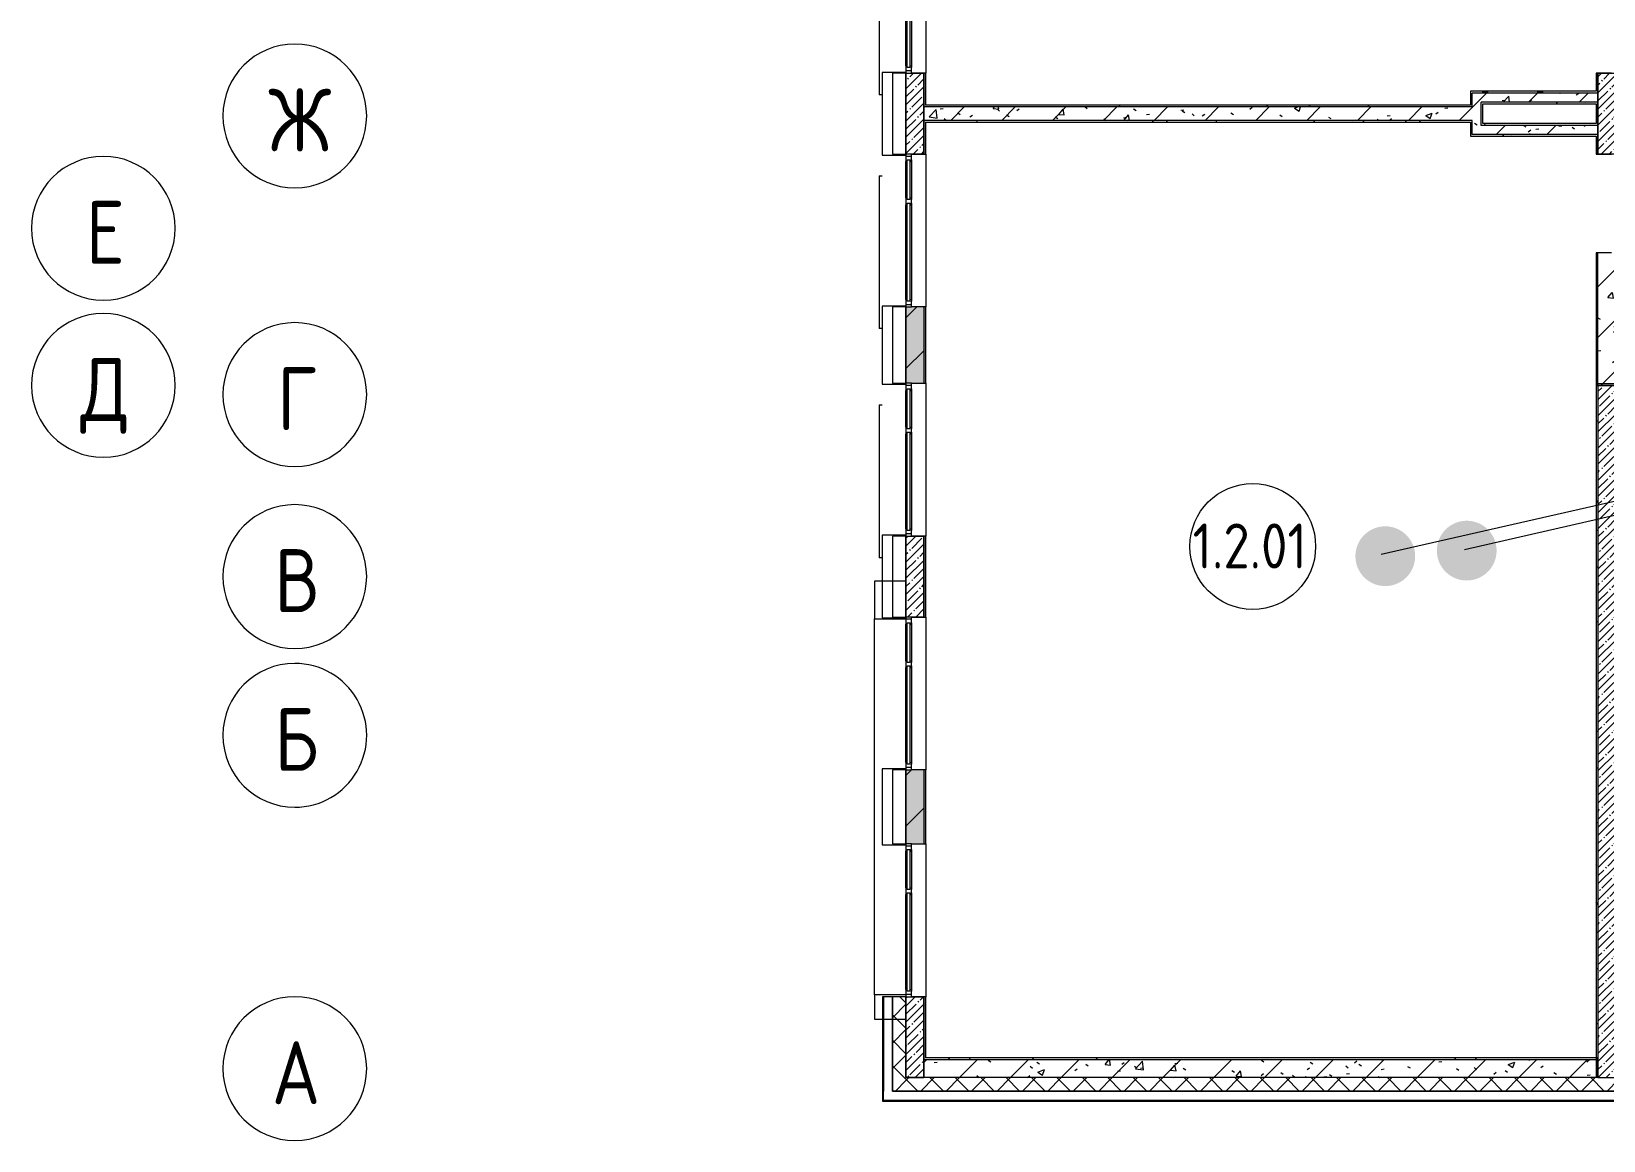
# Model space of a CAD drawing. Header units: millimetres. Extents: x -500089 to 1469082, y -290736 to 166440.
# Drawn here: x 1102822 to 1120316, y -74670 to -62330 of the extents above; entities that cross this region are included whole.
import ezdxf

# ---------------------------------------------------------------- set-up
doc = ezdxf.new("R2010")
doc.units = ezdxf.units.MM
for name, color, linetype, lineweight in [('_ Окна', 7, 'Continuous', 0), ('Витраж', 7, 'Continuous', 0), ('Марки помещений', 7, 'Continuous', 0), ('Несущие колонны', 7, 'Continuous', 0), ('Обобщенные модели', 7, 'Continuous', 0), ('Окна', 7, 'Continuous', 0), ('Оси', 7, 'Continuous', 0), ('Панели витража', 7, 'Continuous', 0), ('Стены наружные', 7, 'Continuous', 0), ('Стены несущие', 7, 'Continuous', 0), ('Стены отделка', 7, 'Continuous', 0), ('Стены штриховка', 7, 'Continuous', 0), ('экспертиза ДУ', 1, 'Continuous', 0), ('экспертиза ДУ пояснения', 6, 'Continuous', 0)]:
    doc.layers.add(name, color=color, linetype=linetype, lineweight=lineweight)
doc.styles.add('GOST Common', font='', dxfattribs={"height": 250})
doc.styles.add('GOST Common_1', font='', dxfattribs={"width": 0.9, "height": 700})
doc.styles.get('GOST Common').set_extended_font_data('GOST Common')
doc.styles.get('GOST Common_1').set_extended_font_data('GOST Common')
pattern_1 = [(0, (1111853.59, -73570.49), (812.8, 203.2), [67.056, -542.544, 67.056, -542.544, -3251.2]), (0, (1111853.59, -73570.49), (812.8, 203.2), [-1219.2, 67.056, -1152.144, 67.056, -542.544, -1422.4]), (0, (1111853.59, -73570.49), (812.8, 203.2), [-3048, 67.056, -339.344, 67.056, -948.944]), (120, (1112158.39, -73468.89), (-582.3764, 602.3054), [67.056, -542.544, 67.056, -542.544, -3251.2]), (120, (1112158.39, -73468.89), (-582.3764, 602.3054), [-1219.2, 67.056, -1152.144, 67.056, -542.544, -1422.4]), (120, (1112158.39, -73468.89), (-582.3764, 602.3054), [-3048, 67.056, -339.344, 67.056, -948.944]), (240, (1112259.99, -73062.49), (-230.4236, -805.5054), [67.056, -542.544, 67.056, -542.544, -3251.2]), (240, (1112259.99, -73062.49), (-230.4236, -805.5054), [-1219.2, 67.056, -1152.144, 67.056, -542.544, -1422.4]), (240, (1112259.99, -73062.49), (-230.4236, -805.5054), [-3048, 67.056, -339.344, 67.056, -948.944])]
pattern_2 = [(45, (1111853.6, -73570.5), (-282.843, 282.843), [])]
pattern_3 = [(50, (1111853.6, -73570.5), (728.737, -63.756), [76.2, -838.2]), (355, (1111853.6, -73570.5), (-140.972, 764.228), [60.96, -670.56]), (100.451, (1111914.3, -73575.8), (587.77, 700.467), [64.76, -712.36]), (46.184, (1111853.6, -73367.3), (1084.316, -168.17), [114.3, -1257.3]), (96.636, (1111943.9, -73381.3), (949.61, 989.71), [97.14, -1068.54]), (351.184, (1111853.6, -73367.3), (949.62, 989.7), [91.44, -1005.84]), (21, (1111955.2, -73418.1), (606.458, -409.06), [76.2, -838.2]), (326, (1111955.2, -73418.1), (247.208, 736.753), [60.96, -670.56]), (71.451, (1112005.7, -73452.2), (853.668, 327.685), [64.76, -712.36]), (37.5, (1111853.59, -73570.5), (12.3547, 338.22), [33.528, -628.904, 33.528, -647.192, -673.1]), (37.5, (1111853.59, -73570.5), (12.3547, 338.22), [-1343.152, 33.528, -639.572]), (7.5, (1111853.6, -73570.5), (267.279, 400.722), [33.528, -354.584, 33.528, -613.664, -256.54]), (7.5, (1111853.6, -73570.5), (267.279, 400.722), [-1035.304, 33.528, -223.012]), (327.5, (1111627.02, -73570.5), (542.3633, -22.9153), [33.528, -220.472, 33.528, -758.952, -1051.56]), (327.5, (1111627.02, -73570.5), (542.3633, -22.9153), [-1046.48, 33.528, -1018.032]), (317.5, (1111525.4, -73570.5), (592.517, 101.707), [33.528, -296.672, 33.528, -492.76, -746.76]), (317.5, (1111525.4, -73570.5), (592.517, 101.707), [-856.488, 33.528, -713.232])]
pattern_4 = [(45, (1111853.59, -73570.49), (-141.42136, 141.42136), []), (135, (1111853.59, -73570.49), (-141.42136, -141.42136), [])]

# ---------------------------------------------------------------- blocks, each defined once
blk = doc.blocks.new('Системная панель - RANDOM Навесная панель фасада Цвет Желтый-2976137-З Этаж 01')
at = {"layer": 'Панели витража', "lineweight": 18}
for p, q in [((422.5, 264), (-422.5, 264)), ((-422.5, 264), (-422.5, 0)), ((422.5, 0), (422.5, 264)), ((-412.5, 0), (412.5, 0))]:
    blk.add_line(p, q, dxfattribs=at)
blk = doc.blocks.new('Системная панель - RANDOM Навесная панель фасада Цвет Красный-2976141-З Этаж 01')
at = {"layer": 'Панели витража', "lineweight": 18}
for p, q in [((460, 264), (-460, 264)), ((-460, 264), (-460, 0)), ((460, 0), (460, 264))]:
    blk.add_line(p, q, dxfattribs=at)
blk = doc.blocks.new('Системная панель - RANDOM Навесная панель фасада Цвет СероГолубой-2976142-З Этаж 01')
at = {"layer": 'Панели витража', "lineweight": 18}
for p, q in [((435, 264), (-435, 264)), ((-435, 264), (-435, 0)), ((435, 0), (435, 264)), ((-425, 0), (425, 0))]:
    blk.add_line(p, q, dxfattribs=at)
blk = doc.blocks.new('Системная панель - RANDOM Навесная панель фасада Цвет Фиолетовый-2976143-З Этаж 01')
at = {"layer": 'Панели витража', "lineweight": 18}
for p, q in [((460, 264), (-460, 264)), ((-460, 264), (-460, 0)), ((460, 0), (460, 264))]:
    blk.add_line(p, q, dxfattribs=at)
blk = doc.blocks.new('Наличник окна - Наличник окна Желтый-2946088-З Этаж 01')
at = {"layer": 'Обобщенные модели', "lineweight": 18}
for p, q in [((350, 5125), (350, 4705)), ((700, 5125), (350, 5125)), ((350, 4705), (700, 4705)), ((350, 520), (350, 250)), ((700, 520), (350, 520)), ((350, 250), (700, 250))]:
    blk.add_line(p, q, dxfattribs=at)
at = {"layer": 'Обобщенные модели'}
blk.add_line((350, 520), (350, 4705), dxfattribs=at)
blk = doc.blocks.new('Прямоугольный импост - 30х300 мм _Отлив_ Белый-2976732-З Этаж 01')
at = {"layer": 'Витраж'}
for p, q in [((18240, -700), (18240, -664)), ((19940, -664), (19940, -700)), ((18240, -700), (19940, -700))]:
    blk.add_line(p, q, dxfattribs=at)
blk = doc.blocks.new('АР_СОШ_Верзилово_Фасады_rvt-2-З Этаж 01')
at = {"layer": 'Стены отделка', "lineweight": 9}
for p, q in [((450, 500), (437, 500)), ((437, 500), (437, -550)), ((550, 500), (450, 500)), ((550, -550), (550, 500)), ((437, -550), (437, -650)), ((437, -650), (437, -662)), ((437, -662), (8625, -662)), ((8625, -550), (550, -550))]:
    blk.add_line(p, q, dxfattribs=at)
at = {"layer": 'Стены штриховка'}
for p, q in [((450, 500), (450, -550)), ((450, -650), (450, -550)), ((450, -650), (8625, -650))]:
    blk.add_line(p, q, dxfattribs=at)
at = {"lineweight": 9}
for name, p, rotation in [('Прямоугольный импост - 30х300 мм _Отлив_ Белый-2976732-З Этаж 01', (1100, 30475), 270.0000000000001), ('Системная панель - RANDOM Навесная панель фасада Цвет Красный-2976141-З Этаж 01', (700, 10325), 89.99999999999991), ('Прямоугольный импост - 30х300 мм _Отлив_ Белый-2976732-З Этаж 01', (1100, 27875), 270.0000000000001), ('Системная панель - RANDOM Навесная панель фасада Цвет СероГолубой-2976142-З Этаж 01', (700, 7750), 89.99999999999991), ('Прямоугольный импост - 30х300 мм _Отлив_ Белый-2976732-З Этаж 01', (1100, 25325), 270.0000000000001), ('Системная панель - RANDOM Навесная панель фасада Цвет Фиолетовый-2976143-З Этаж 01', (700, 5175), 89.99999999999991), ('Системная панель - RANDOM Навесная панель фасада Цвет Желтый-2976137-З Этаж 01', (700, 2613), 89.99999999999991)]:
    blk.add_blockref(name, p, dxfattribs=dict(at, rotation=rotation))
blk.add_blockref('Наличник окна - Наличник окна Желтый-2946088-З Этаж 01', (0, 0), dxfattribs=at)
blk = doc.blocks.new('ADSK_КолоннаЖБ_Прямоугольная - 200x900 мм-V297-З Этаж 01')
at = {"layer": 'Несущие колонны'}
h = blk.add_hatch(dxfattribs=at)
h.set_pattern_fill('FP_84', color=256, style=0, pattern_type=2)
h.set_pattern_definition([(315, (-10325, 800), (89.8026, 89.8026), []), (315, (-10325, 710.2), (89.8026, 89.8026), [158.75, -31.75, 13.411, -18.339])])
h.paths.add_polyline_path([(-450, 100), (-450, -100), (450, -100), (450, 100)], flags=0)
at = {"layer": 'Несущие колонны', "lineweight": 18}
for p, q in [((-450, -100), (-450, 100)), ((-450, 100), (450, 100)), ((450, 100), (-450, 100)), ((-450, 40), (-450, -100)), ((450, 100), (450, -100)), ((450, -100), (450, 40)), ((450, -100), (-450, -100)), ((-450, -100), (450, -100))]:
    blk.add_line(p, q, dxfattribs=at)
blk = doc.blocks.new('ADSK_КолоннаЖБ_Прямоугольная - 200x900 мм-V299-З Этаж 01')
at = {"layer": 'Несущие колонны'}
h = blk.add_hatch(dxfattribs=at)
h.set_pattern_fill('FP_86', color=256, style=0, pattern_type=2)
h.set_pattern_definition([(315, (-50, 800), (89.803, 89.803), []), (315, (-50, 710.2), (89.803, 89.803), [158.75, -31.75, 13.411, -18.339])])
h.paths.add_polyline_path([(-450, -100), (450, -100), (450, 100), (-450, 100)], flags=0)
at = {"layer": 'Несущие колонны', "lineweight": 18}
for p, q in [((-450, -100), (-450, 100)), ((-450, 100), (450, 100)), ((450, 100), (-450, 100)), ((-450, 100), (-450, -100)), ((450, 100), (450, -100)), ((450, -100), (450, 40)), ((450, -100), (-450, -100)), ((-450, -100), (450, -100))]:
    blk.add_line(p, q, dxfattribs=at)
blk = doc.blocks.new('ADSK_КолоннаЖБ_Прямоугольная - 200x900 мм-V300-З Этаж 01')
at = {"layer": 'Несущие колонны'}
h = blk.add_hatch(dxfattribs=at)
h.set_pattern_fill('FP_87', color=256, style=0, pattern_type=2)
h.set_pattern_definition([(315, (-5175, 800), (89.8026, 89.8026), []), (315, (-5175, 710.2), (89.8026, 89.8026), [158.75, -31.75, 13.411, -18.339])])
h.paths.add_polyline_path([(-450, 54), (-450, -100), (450, -100), (450, 100), (-450, 100), (-450, 86)], flags=0)
at = {"layer": 'Несущие колонны', "lineweight": 18}
for p, q in [((-450, -100), (-450, 100)), ((-450, 100), (450, 100)), ((450, 100), (-450, 100)), ((-450, 40), (-450, -100)), ((450, 100), (450, -100)), ((450, -100), (450, 40)), ((450, -100), (-450, -100)), ((-450, -100), (450, -100))]:
    blk.add_line(p, q, dxfattribs=at)
blk = doc.blocks.new('ADSK_КолоннаЖБ_Прямоугольная - 200x900 мм-V301-З Этаж 01')
at = {"layer": 'Несущие колонны'}
h = blk.add_hatch(dxfattribs=at)
h.set_pattern_fill('FP_88', color=256, style=0, pattern_type=2)
h.set_pattern_definition([(315, (-10325, 8500), (89.8026, 89.8026), []), (315, (-10325, 8410.2), (89.8026, 89.8026), [158.75, -31.75, 13.411, -18.339])])
h.paths.add_polyline_path([(-450, -50), (-450, -100), (450, -100), (450, 100), (-450, 100)], flags=0)
at = {"layer": 'Несущие колонны', "lineweight": 18}
for p, q in [((-450, -100), (-450, 100)), ((-450, 100), (450, 100)), ((450, 100), (-450, 100)), ((-450, 100), (-450, -50)), ((450, 100), (450, -100)), ((450, -50), (450, 100)), ((450, -100), (-450, -100)), ((-450, -100), (450, -100))]:
    blk.add_line(p, q, dxfattribs=at)
blk = doc.blocks.new('Окно_ПВХ_2Створки - ОП_2000_h_х1700_2ст Серый-3674242-З Этаж 01')
at = {"layer": '_ Окна'}
for p, q in [((-769, 110), (-850, 110)), ((-850, 110), (-850, 50)), ((-850, 50), (-787, 50)), ((-825, 50), (-825, 110)), ((-787, 64), (-787, 96)), ((-787, 96), (-769, 96)), ((-787, 64), (305, 64)), ((-787, 64), (-769, 64)), ((-769, 50), (-787, 50)), ((-769, 96), (-769, 110)), ((-769, 96), (287, 96)), ((-769, 64), (-769, 50)), ((363, 110), (287, 110)), ((287, 110), (287, 96)), ((287, 96), (305, 96)), ((287, 64), (287, 50)), ((305, 64), (287, 64)), ((305, 50), (287, 50)), ((305, 96), (305, 64)), ((305, 50), (345, 50)), ((345, 64), (345, 96)), ((345, 96), (363, 96)), ((345, 64), (787, 64)), ((345, 64), (363, 64)), ((363, 50), (345, 50)), ((363, 96), (363, 110)), ((363, 96), (769, 96)), ((363, 64), (363, 50)), ((769, 110), (769, 96)), ((850, 110), (769, 110)), ((769, 96), (787, 96)), ((769, 64), (769, 50)), ((787, 64), (769, 64)), ((787, 50), (769, 50)), ((787, 96), (787, 64)), ((787, 50), (850, 50)), ((825, 50), (825, 110)), ((850, 50), (850, 110))]:
    blk.add_line(p, q, dxfattribs=at)
at = {"layer": 'Окна'}
for p, q in [((-769, 110), (287, 110)), ((287, 50), (-769, 50)), ((363, 110), (769, 110)), ((769, 50), (363, 50))]:
    blk.add_line(p, q, dxfattribs=at)
blk = doc.blocks.new('Ось сетки - Круг_Ø8 мм-6577-З Этаж 01')
at = {"layer": 'Оси'}
for start, end in [(360, 180), (180, 360)]:
    blk.add_arc((0, 0), 4, start, end, dxfattribs=at)
blk = doc.blocks.new('ASVP_Марка_Помещение_ОдноЗначение - Номер-684784-З Этаж 01')
at = {"layer": 'Марки помещений'}
blk.add_circle((0, 0), 3.5, dxfattribs=at)

msp = doc.modelspace()

# ---------------------------------------------------------------- hatches: boundary and pattern name
at = {"layer": 'Стены штриховка'}
h = msp.add_hatch(dxfattribs=at)
h.set_pattern_fill('FP_32', color=256, style=0, pattern_type=2)
h.set_pattern_definition(pattern_4)
h.paths.add_polyline_path([(1112403.585, -74120.488), (1112553.585, -74120.488), (1112553.585, -73070.488), (1112403.585, -73070.488), (1112403.585, -74070.488)], flags=0)
h.paths.add_polyline_path([(1112553.585, -53020.488), (1112553.585, -52520.488), (1112403.585, -52520.488), (1112403.585, -53020.488), (1112491.821, -53020.488)], flags=0)
h = msp.add_hatch(dxfattribs=at)
h.set_pattern_fill('FP_174', color=256, style=0, pattern_type=2)
h.set_pattern_definition(pattern_1)
h.paths.add_polyline_path([(1112753.585, -73770.488), (1112773.585, -73768.651), (1112773.585, -73070.488), (1112753.585, -73070.488), (1112753.585, -73750.488)], flags=0)
h.paths.add_polyline_path([(1112773.585, -71370.488), (1112773.585, -70545.488), (1112753.585, -70545.488), (1112753.585, -71370.488)], flags=0)
h.paths.add_polyline_path([(1112773.585, -68845.488), (1112773.585, -67945.488), (1112753.585, -67945.488), (1112753.585, -68845.488)], flags=0)
h.paths.add_polyline_path([(1112753.585, -66245.488), (1112773.585, -66245.488), (1112773.585, -65395.488), (1112753.585, -65395.488), (1112753.585, -65640.425)], flags=0)
h.paths.add_polyline_path([(1112773.585, -63695.488), (1112773.585, -63320.488), (1112753.585, -63320.488), (1112753.585, -63695.488)], flags=0)
h.paths.add_polyline_path([(1112753.585, -63170.488), (1112773.585, -63170.488), (1112773.585, -62795.488), (1112753.585, -62795.488), (1112753.585, -63150.488)], flags=0)
h.paths.add_polyline_path([(1112753.585, -61095.488), (1112773.585, -61095.488), (1112773.585, -60270.488), (1112753.585, -60270.488)], flags=0)
h.paths.add_polyline_path([(1112753.585, -58570.488), (1112773.585, -58570.488), (1112773.585, -57670.488), (1112753.585, -57670.488), (1112753.585, -58446.7)], flags=0)
h.paths.add_polyline_path([(1112753.585, -55970.488), (1112773.585, -55970.488), (1112773.585, -55120.488), (1112753.585, -55120.488), (1112753.585, -55569.211)], flags=0)
h.paths.add_polyline_path([(1112753.585, -53420.488), (1112773.585, -53420.488), (1112773.585, -52740.488), (1112753.585, -52740.488)], flags=0)
h = msp.add_hatch(dxfattribs=at)
h.set_pattern_fill('FP_174', color=256, style=0, pattern_type=2)
h.set_pattern_definition(pattern_1)
h.paths.add_polyline_path([(1120253.585, -66270.488), (1120253.585, -64795.488), (1120233.585, -64795.488), (1120233.585, -66250.488)], flags=0)
h.paths.add_polyline_path([(1120253.585, -63695.488), (1120253.585, -63475.488), (1120233.585, -63475.488), (1120233.585, -63695.488)], flags=0)
h.paths.add_polyline_path([(1120253.585, -63375.488), (1120253.585, -63115.488), (1120233.585, -63115.488), (1120233.585, -63375.488)], flags=0)
h.paths.add_polyline_path([(1120233.585, -63015.488), (1120253.585, -63015.488), (1120253.585, -62795.488), (1120233.585, -62795.488), (1120233.585, -62995.488)], flags=0)
h.paths.add_polyline_path([(1120233.585, -61695.488), (1120253.585, -61695.488), (1120253.585, -52740.488), (1120233.585, -52740.488), (1120233.585, -61324.19)], flags=0)
h = msp.add_hatch(dxfattribs=at)
h.set_pattern_fill('FP_201', color=256, style=0, pattern_type=2)
h.set_pattern_definition(pattern_2)
h.paths.add_polyline_path([(1120253.585, -66270.488), (1120453.585, -66270.488), (1120453.585, -64795.488), (1120253.585, -64795.488)], flags=0)
h.paths.add_polyline_path([(1120403.585, -61695.488), (1120453.585, -61695.488), (1120453.585, -58570.488), (1120253.585, -58570.488), (1120253.585, -61695.488)], flags=0)
h.paths.add_polyline_path([(1120453.585, -57670.488), (1120453.585, -52720.488), (1120253.585, -52720.488), (1120253.585, -57670.488), (1120389.025, -57670.488)], flags=0)
h = msp.add_hatch(dxfattribs=at)
h.set_pattern_fill('FP_31', color=256, style=0, pattern_type=2)
h.set_pattern_definition(pattern_3)
h.paths.add_polyline_path([(1120253.585, -66270.488), (1120453.585, -66270.488), (1120453.585, -64795.488), (1120253.585, -64795.488)], flags=0)
h.paths.add_polyline_path([(1120403.585, -61695.488), (1120453.585, -61695.488), (1120453.585, -58570.488), (1120253.585, -58570.488), (1120253.585, -61695.488)], flags=0)
h.paths.add_polyline_path([(1120453.585, -57670.488), (1120453.585, -52720.488), (1120253.585, -52720.488), (1120253.585, -57670.488), (1120389.025, -57670.488)], flags=0)
h = msp.add_hatch(dxfattribs=at)
h.set_pattern_fill('FP_201', color=256, style=0, pattern_type=2)
h.set_pattern_definition(pattern_2)
h.paths.add_polyline_path([(1112753.585, -71370.488), (1112753.585, -70545.488), (1112553.585, -70545.488), (1112553.585, -71370.488), (1112613.585, -71370.488)], flags=0)
h.paths.add_polyline_path([(1112753.585, -66245.488), (1112753.585, -65395.488), (1112553.585, -65395.488), (1112553.585, -66245.488), (1112613.585, -66245.488)], flags=0)
h.paths.add_polyline_path([(1112567.585, -61095.488), (1112753.585, -61095.488), (1112753.585, -60270.488), (1112553.585, -60270.488), (1112553.585, -61095.488)], flags=0)
h.paths.add_polyline_path([(1112753.585, -55970.488), (1112753.585, -55120.488), (1112553.585, -55120.488), (1112553.585, -55970.488), (1112613.585, -55970.488)], flags=0)
h = msp.add_hatch(dxfattribs=at)
h.set_pattern_fill('FP_31', color=256, style=0, pattern_type=2)
h.set_pattern_definition(pattern_3)
h.paths.add_polyline_path([(1112753.585, -71370.488), (1112753.585, -70545.488), (1112553.585, -70545.488), (1112553.585, -71370.488), (1112613.585, -71370.488)], flags=0)
h.paths.add_polyline_path([(1112753.585, -66245.488), (1112753.585, -65395.488), (1112553.585, -65395.488), (1112553.585, -66245.488), (1112613.585, -66245.488)], flags=0)
h.paths.add_polyline_path([(1112567.585, -61095.488), (1112753.585, -61095.488), (1112753.585, -60270.488), (1112553.585, -60270.488), (1112553.585, -61095.488)], flags=0)
h.paths.add_polyline_path([(1112753.585, -55970.488), (1112753.585, -55120.488), (1112553.585, -55120.488), (1112553.585, -55970.488), (1112613.585, -55970.488)], flags=0)
h = msp.add_hatch(dxfattribs=at)
h.set_pattern_fill('FP_174', color=256, style=0, pattern_type=2)
h.set_pattern_definition(pattern_1)
h.paths.add_polyline_path([(1113429.649, -63170.488), (1118833.585, -63170.488), (1118833.585, -63150.488), (1112773.585, -63150.488), (1112773.585, -63170.488)], flags=0)
h = msp.add_hatch(dxfattribs=at)
h.set_pattern_fill('FP_174', color=256, style=0, pattern_type=2)
h.set_pattern_definition(pattern_1)
h.paths.add_polyline_path([(1118953.585, -63015.488), (1120233.585, -63015.488), (1120233.585, -62995.488), (1118853.585, -62995.488), (1118853.585, -63015.488)], flags=0)
h = msp.add_hatch(dxfattribs=at)
h.set_pattern_fill('FP_201', color=256, style=0, pattern_type=2)
h.set_pattern_definition(pattern_2)
h.paths.add_polyline_path([(1118953.585, -63475.488), (1118953.585, -63015.488), (1118853.585, -63015.488), (1118853.585, -63475.488)], flags=0)
h = msp.add_hatch(dxfattribs=at)
h.set_pattern_fill('FP_31', color=256, style=0, pattern_type=2)
h.set_pattern_definition(pattern_3)
h.paths.add_polyline_path([(1118953.585, -63475.488), (1118953.585, -63015.488), (1118853.585, -63015.488), (1118853.585, -63475.488)], flags=0)
h = msp.add_hatch(dxfattribs=at)
h.set_pattern_fill('FP_201', color=256, style=0, pattern_type=2)
h.set_pattern_definition(pattern_2)
h.paths.add_polyline_path([(1118989.465, -63115.488), (1120253.585, -63115.488), (1120253.585, -63015.488), (1118953.585, -63015.488), (1118953.585, -63115.488), (1118973.585, -63115.488)], flags=0)
h = msp.add_hatch(dxfattribs=at)
h.set_pattern_fill('FP_31', color=256, style=0, pattern_type=2)
h.set_pattern_definition(pattern_3)
h.paths.add_polyline_path([(1118989.465, -63115.488), (1120253.585, -63115.488), (1120253.585, -63015.488), (1118953.585, -63015.488), (1118953.585, -63115.488), (1118973.585, -63115.488)], flags=0)
h = msp.add_hatch(dxfattribs=at)
h.set_pattern_fill('FP_174', color=256, style=0, pattern_type=2)
h.set_pattern_definition(pattern_1)
h.paths.add_polyline_path([(1118973.585, -63135.488), (1120233.585, -63135.488), (1120233.585, -63115.488), (1118973.585, -63115.488)], flags=0)
h = msp.add_hatch(dxfattribs=at)
h.set_pattern_fill('FP_201', color=256, style=0, pattern_type=2)
h.set_pattern_definition(pattern_2)
h.paths.add_polyline_path([(1116765.535, -63320.488), (1118853.585, -63320.488), (1118853.585, -63170.488), (1112753.585, -63170.488), (1112753.585, -63320.488), (1114541.605, -63320.488)], flags=0)
h = msp.add_hatch(dxfattribs=at)
h.set_pattern_fill('FP_31', color=256, style=0, pattern_type=2)
h.set_pattern_definition(pattern_3)
h.paths.add_polyline_path([(1116765.535, -63320.488), (1118853.585, -63320.488), (1118853.585, -63170.488), (1112753.585, -63170.488), (1112753.585, -63320.488), (1114541.605, -63320.488)], flags=0)
h = msp.add_hatch(dxfattribs=at)
h.set_pattern_fill('FP_174', color=256, style=0, pattern_type=2)
h.set_pattern_definition(pattern_1)
h.paths.add_polyline_path([(1118833.585, -63340.488), (1118833.585, -63320.488), (1112773.585, -63320.488), (1112773.585, -63340.488), (1116765.535, -63340.488)], flags=0)
h = msp.add_hatch(dxfattribs=at)
h.set_pattern_fill('FP_174', color=256, style=0, pattern_type=2)
h.set_pattern_definition(pattern_1)
h.paths.add_polyline_path([(1120233.585, -63495.488), (1120233.585, -63475.488), (1118853.585, -63475.488), (1118853.585, -63495.488), (1120016.085, -63495.488)], flags=0)
h = msp.add_hatch(dxfattribs=at)
h.set_pattern_fill('FP_201', color=256, style=0, pattern_type=2)
h.set_pattern_definition(pattern_2)
h.paths.add_polyline_path([(1120028.585, -63475.488), (1120253.585, -63475.488), (1120253.585, -63375.488), (1118953.585, -63375.488), (1118953.585, -63475.488), (1118989.465, -63475.488)], flags=0)
h = msp.add_hatch(dxfattribs=at)
h.set_pattern_fill('FP_31', color=256, style=0, pattern_type=2)
h.set_pattern_definition(pattern_3)
h.paths.add_polyline_path([(1120028.585, -63475.488), (1120253.585, -63475.488), (1120253.585, -63375.488), (1118953.585, -63375.488), (1118953.585, -63475.488), (1118989.465, -63475.488)], flags=0)
h = msp.add_hatch(dxfattribs=at)
h.set_pattern_fill('FP_174', color=256, style=0, pattern_type=2)
h.set_pattern_definition(pattern_1)
h.paths.add_polyline_path([(1118989.465, -63375.488), (1120233.585, -63375.488), (1120233.585, -63355.488), (1118973.585, -63355.488), (1118973.585, -63375.488)], flags=0)
h = msp.add_hatch(dxfattribs=at)
h.set_pattern_fill('FP_174', color=256, style=0, pattern_type=2)
h.set_pattern_definition(pattern_1)
h.paths.add_polyline_path([(1120233.585, -73770.488), (1120253.585, -73770.488), (1120253.585, -66270.488), (1120233.585, -66250.488), (1120233.585, -73684.663)], flags=0)
h = msp.add_hatch(dxfattribs=at)
h.set_pattern_fill('FP_35', color=256, style=0, pattern_type=2)
h.set_pattern_definition([(45, (1111853.59, -73570.49), (-89.8026, 89.8026), []), (45, (1111943.39, -73570.49), (-89.8026, 89.8026), [158.75, -31.75, 13.411, -18.339])])
h.paths.add_polyline_path([(1120253.585, -73970.488), (1120453.585, -73970.488), (1120453.585, -66270.488), (1120253.585, -66270.488), (1120253.585, -73770.488)], flags=0)
h = msp.add_hatch(dxfattribs=at)
h.set_pattern_fill('FP_201', color=256, style=0, pattern_type=2)
h.set_pattern_definition(pattern_2)
h.paths.add_polyline_path([(1113429.649, -73970.488), (1120253.585, -73970.488), (1120253.585, -73770.488), (1112753.585, -73770.488), (1112753.585, -73970.488), (1112773.585, -73970.488)], flags=0)
h = msp.add_hatch(dxfattribs=at)
h.set_pattern_fill('FP_31', color=256, style=0, pattern_type=2)
h.set_pattern_definition(pattern_3)
h.paths.add_polyline_path([(1113429.649, -73970.488), (1120253.585, -73970.488), (1120253.585, -73770.488), (1112753.585, -73770.488), (1112753.585, -73970.488), (1112773.585, -73970.488)], flags=0)
h = msp.add_hatch(dxfattribs=at)
h.set_pattern_fill('FP_174', color=256, style=0, pattern_type=2)
h.set_pattern_definition(pattern_1)
h.paths.add_polyline_path([(1113429.649, -73770.488), (1120233.585, -73770.488), (1120233.585, -73750.488), (1112773.585, -73750.488), (1112773.585, -73770.488), (1113064.541, -73770.488)], flags=0)
h = msp.add_hatch(dxfattribs=at)
h.set_pattern_fill('FP_32', color=256, style=0, pattern_type=2)
h.set_pattern_definition(pattern_4)
h.paths.add_polyline_path([(1154678.585, -74120.488), (1157953.585, -74120.488), (1157953.585, -73970.488), (1154678.585, -73970.488), (1154678.585, -74070.488)], flags=0)
h.paths.add_polyline_path([(1112553.585, -74120.488), (1120478.585, -74120.488), (1120478.585, -73970.488), (1112553.585, -73970.488), (1112553.585, -74070.488)], flags=0)
h.paths.add_polyline_path([(1137278.585, -74120.488), (1139003.585, -74120.488), (1139003.585, -73970.488), (1137278.585, -73970.488), (1137278.585, -74070.488)], flags=0)
h.paths.add_polyline_path([(1173378.585, -74120.488), (1173378.585, -73970.488), (1171253.585, -73970.488), (1171253.585, -74120.488)], flags=0)
h.paths.add_polyline_path([(1135578.585, -74120.488), (1135578.585, -73970.488), (1134929.417, -73970.488), (1134929.417, -74120.488)], flags=0)
h.paths.add_polyline_path([(1147903.585, -74120.488), (1149128.585, -74120.488), (1149128.585, -73970.488), (1147903.585, -73970.488), (1147903.585, -74070.488)], flags=0)
h.paths.add_polyline_path([(1123728.585, -74120.488), (1124953.585, -74120.488), (1124953.585, -73970.488), (1123728.585, -73970.488), (1123728.585, -74070.488)], flags=0)
at = {"layer": 'экспертиза ДУ', "lineweight": 0}
h = msp.add_hatch(color=5, dxfattribs=at)
edge = h.paths.add_edge_path()
edge.add_arc((1117886.989, -68168.933), 332.544, 0, 360)
h = msp.add_hatch(color=30, dxfattribs=at)
edge = h.paths.add_edge_path()
edge.add_arc((1118793.41, -68106.975), 332.544, 0, 360)

# ---------------------------------------------------------------- linework, layer by layer
at = {"layer": 'Стены наружные'}
for p, q in [((1112773.585, -61095.488), (1112773.585, -62795.488)), ((1112773.585, -63695.488), (1112773.585, -65395.488)), ((1112773.585, -66245.488), (1112773.585, -67945.488)), ((1112773.585, -68845.488), (1112773.585, -70545.488)), ((1112773.585, -71370.488), (1112773.585, -73070.488))]:
    msp.add_line(p, q, dxfattribs=at)
at = {"layer": 'Стены несущие'}
for p, q in [((1118853.585, -63170.488), (1118853.585, -63015.488)), ((1120253.585, -63015.488), (1118853.585, -63015.488)), ((1118953.585, -63375.488), (1118953.585, -63115.488)), ((1120253.585, -63115.488), (1118953.585, -63115.488)), ((1118853.585, -63170.488), (1112753.585, -63170.488)), ((1118853.585, -63320.488), (1112753.585, -63320.488)), ((1118853.585, -63475.488), (1118853.585, -63320.488)), ((1120253.585, -63475.488), (1118853.585, -63475.488)), ((1120253.585, -63375.488), (1118953.585, -63375.488)), ((1120403.585, -64795.488), (1120253.585, -64795.488)), ((1120253.585, -66270.488), (1120253.585, -64795.488)), ((1112553.585, -65395.488), (1112553.585, -66245.488)), ((1112753.585, -65395.488), (1112613.585, -65395.488)), ((1112753.585, -65395.488), (1112753.585, -66245.488)), ((1112613.585, -66245.488), (1112753.585, -66245.488)), ((1120253.585, -66270.488), (1120453.585, -66270.488)), ((1120253.585, -66270.488), (1120253.585, -73970.488)), ((1121253.585, -66270.488), (1120253.585, -66270.488)), ((1112553.585, -70545.488), (1112553.585, -71370.488)), ((1112753.585, -70545.488), (1112613.585, -70545.488)), ((1112753.585, -70545.488), (1112753.585, -71370.488)), ((1112613.585, -71370.488), (1112753.585, -71370.488)), ((1112753.585, -73770.488), (1120253.585, -73770.488)), ((1120253.585, -73970.488), (1120253.585, -73770.488)), ((1120253.585, -73970.488), (1112753.585, -73970.488)), ((1120253.585, -73970.488), (1120453.585, -73970.488))]:
    msp.add_line(p, q, dxfattribs=at)
at = {"layer": 'Стены отделка'}
for p, q in [((1112553.585, -62795.488), (1112403.585, -62795.488)), ((1112403.585, -62795.488), (1112403.585, -63695.488)), ((1112773.585, -62795.488), (1112753.585, -62795.488)), ((1112773.585, -63150.488), (1112773.585, -62795.488)), ((1120233.585, -62795.488), (1120233.585, -62995.488)), ((1120253.585, -62795.488), (1120233.585, -62795.488)), ((1118833.585, -63150.488), (1112773.585, -63150.488)), ((1118833.585, -62995.488), (1118833.585, -63150.488)), ((1120233.585, -62995.488), (1118833.585, -62995.488)), ((1118973.585, -63355.488), (1118973.585, -63135.488)), ((1118973.585, -63135.488), (1120233.585, -63135.488)), ((1120233.585, -63135.488), (1120233.585, -63355.488)), ((1112773.585, -63695.488), (1112773.585, -63340.488)), ((1112773.585, -63340.488), (1118833.585, -63340.488)), ((1118833.585, -63340.488), (1118833.585, -63495.488)), ((1118833.585, -63495.488), (1120233.585, -63495.488)), ((1120233.585, -63355.488), (1118973.585, -63355.488)), ((1120233.585, -63495.488), (1120233.585, -63695.488)), ((1112403.585, -63695.488), (1112553.585, -63695.488)), ((1112753.585, -63695.488), (1112773.585, -63695.488)), ((1120233.585, -63695.488), (1120253.585, -63695.488)), ((1120233.585, -64795.488), (1120233.585, -66270.488)), ((1120253.585, -64795.488), (1120233.585, -64795.488)), ((1112553.585, -65395.488), (1112403.585, -65395.488)), ((1112403.585, -65395.488), (1112403.585, -66245.488)), ((1112773.585, -65395.488), (1112753.585, -65395.488)), ((1112773.585, -66245.488), (1112773.585, -65395.488)), ((1112403.585, -66245.488), (1112553.585, -66245.488)), ((1112753.585, -66245.488), (1112773.585, -66245.488)), ((1120233.585, -66250.488), (1120233.585, -73970.488)), ((1121233.585, -66250.488), (1120233.585, -66250.488)), ((1120233.585, -66270.488), (1120253.585, -66270.488)), ((1112553.585, -67945.488), (1112403.585, -67945.488)), ((1112403.585, -67945.488), (1112403.585, -68845.488)), ((1112773.585, -67945.488), (1112753.585, -67945.488)), ((1112773.585, -68845.488), (1112773.585, -67945.488)), ((1112403.585, -68845.488), (1112553.585, -68845.488)), ((1112753.585, -68845.488), (1112773.585, -68845.488)), ((1112553.585, -70545.488), (1112403.585, -70545.488)), ((1112403.585, -70545.488), (1112403.585, -71370.488)), ((1112773.585, -70545.488), (1112753.585, -70545.488)), ((1112773.585, -71370.488), (1112773.585, -70545.488)), ((1112403.585, -71370.488), (1112553.585, -71370.488)), ((1112753.585, -71370.488), (1112773.585, -71370.488)), ((1112553.585, -73070.488), (1112403.585, -73070.488)), ((1112403.585, -73070.488), (1112403.585, -74120.488)), ((1112773.585, -73070.488), (1112753.585, -73070.488)), ((1112773.585, -73750.488), (1112773.585, -73070.488)), ((1120253.585, -73750.488), (1112773.585, -73750.488)), ((1120253.585, -73770.488), (1120253.585, -73750.488)), ((1120253.585, -73970.488), (1120253.585, -73970.488)), ((1112403.585, -74120.488), (1120478.585, -74120.488))]:
    msp.add_line(p, q, dxfattribs=at)
at = {"layer": 'экспертиза ДУ пояснения'}
for p, q in [((1117843.141, -68145.077), (1326068.788, -20876.663)), ((1326068.788, -20876.663), (1118766.945, -68096.993))]:
    msp.add_line(p, q, dxfattribs=at)

# ---------------------------------------------------------------- block references
msp.add_blockref('АР_СОШ_Верзилово_Фасады_rvt-2-З Этаж 01', (1111853.585, -73570.488))
at = {"layer": 'Марки помещений', "xscale": 199.9999999999999, "yscale": 199.9999999999999, "zscale": 199.9999999999999}
msp.add_blockref('ASVP_Марка_Помещение_ОдноЗначение - Номер-684784-З Этаж 01', (1116412.296, -68060.214), dxfattribs=at)
at = {"layer": 'Несущие колонны', "rotation": 89.9999999999999}
for name, p in [('ADSK_КолоннаЖБ_Прямоугольная - 200x900 мм-V297-З Этаж 01', (1112653.585, -63245.488)), ('ADSK_КолоннаЖБ_Прямоугольная - 200x900 мм-V301-З Этаж 01', (1120353.585, -63245.488)), ('ADSK_КолоннаЖБ_Прямоугольная - 200x900 мм-V300-З Этаж 01', (1112653.585, -68395.488)), ('ADSK_КолоннаЖБ_Прямоугольная - 200x900 мм-V299-З Этаж 01', (1112653.585, -73520.488))]:
    msp.add_blockref(name, p, dxfattribs=at)
at = {"layer": 'Окна', "rotation": 89.99999999999991}
for p in [(1112663.585, -61945.488), (1112663.585, -64545.488), (1112663.585, -67095.488), (1112663.585, -69695.488), (1112663.585, -72220.488)]:
    msp.add_blockref('Окно_ПВХ_2Створки - ОП_2000_h_х1700_2ст Серый-3674242-З Этаж 01', p, dxfattribs=at)
at = {"layer": 'Оси', "xscale": 199.9999999999999, "yscale": 199.9999999999999, "zscale": 199.9999999999999}
for p, rotation in [((1105752.229, -63270.488), 269.9999999999994), ((1103621.542, -64520.488), 269.9999999999994), ((1103621.542, -66268.21), 269.9999999999994), ((1105752.229, -66370.488), 269.9999999999994), ((1105752.229, -68395.488), 269.9999999999994), ((1105752.229, -70161.722), 269.9999999999995), ((1105752.229, -73870.488), 269.9999999999994)]:
    msp.add_blockref('Ось сетки - Круг_Ø8 мм-6577-З Этаж 01', p, dxfattribs=dict(at, rotation=rotation))

# ---------------------------------------------------------------- texts
at = {"layer": 'Марки помещений', "insert": (1115743.582, -67804.764), "char_height": 500, "width": 1645.06275, "attachment_point": 1, "style": 'GOST Common_1'}
msp.add_mtext('1.2.01', dxfattribs=at)
at = {"layer": 'Оси', "char_height": 700, "attachment_point": 1, "style": 'GOST Common'}
for s, insert, width in [('\\fGOST Common|b0|i0|c204|p34|;\\W.9;Ж', (1105459.883, -62965.314), 779.24025), ('\\fGOST Common|b0|i0|c204|p34|;\\W.9;Е', (1103424.596, -64215.314), 548.35425), ('\\fGOST Common|b0|i0|c204|p34|;\\W.9;Д', (1103365.196, -65963.037), 692.658), ('\\fGOST Common|b0|i0|c204|p34|;\\W.9;Г', (1105555.283, -66065.314), 548.35425), ('\\fGOST Common|b0|i0|c204|p34|;\\W.9;В', (1105525.583, -68090.314), 620.50612), ('\\fGOST Common|b0|i0|c204|p34|;\\W.9;Б', (1105525.583, -69856.548), 620.50612), ('\\fGOST Common|b0|i0|c204|p34|;\\W.9;А', (1105495.883, -73565.314), 692.658)]:
    msp.add_mtext(s, dxfattribs=dict(at, insert=insert, width=width))

doc.saveas('drawing.dxf')
